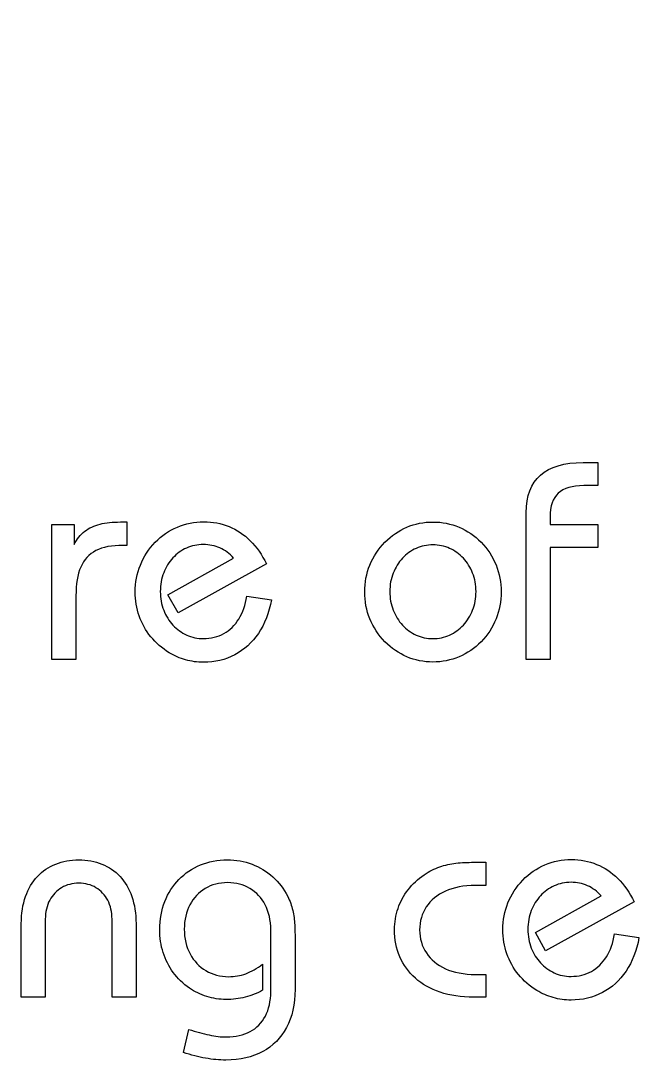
# Model space of a CAD drawing. Header units: millimetres. Extents: x -96 to 58, y -5 to 152.
# Drawn here: x -23.97 to -13.72, y 66.74 to 83.73 of the extents above; entities that cross this region are included whole.
import ezdxf

# ---------------------------------------------------------------- set-up
doc = ezdxf.new("R2010")
doc.units = ezdxf.units.MM
doc.header["$MEASUREMENT"] = 0
doc.layers.add('Capa 1', color=7, linetype='Continuous')

msp = doc.modelspace()

# ---------------------------------------------------------------- linework, layer by layer
at = {"layer": 'Capa 1', "color": 250, "lineweight": 9}
msp.add_open_spline([(-95.1806, 149.5), (-95.1806, 149.5), (57.2195, 149.5), (57.2195, 149.5), (57.2195, 149.5), (57.2195, 149.5), (57.2195, -2.9001), (57.2195, -2.9001), (57.2195, -2.9001), (57.2195, -2.9001), (-95.1806, -2.9001), (-95.1806, -2.9001), (-95.1806, -2.9001), (-95.1806, -2.9001), (-95.1806, 149.5), (-95.1806, 149.5)], degree=3, knots=[0, 0, 0, 0, 0.2, 0.2, 0.2, 0.2, 0.4, 0.4, 0.4, 0.4, 0.6, 0.6, 0.6, 0.6, 1, 1, 1, 1], dxfattribs=at)
at = {"layer": 'Capa 1', "color": 7}
msp.add_open_spline([(-18.9806, 128.6859), (11.6082, 128.6859), (36.4054, 103.8887), (36.4054, 73.2999), (36.4054, 73.2999), (36.4054, 42.7112), (11.6082, 17.9139), (-18.9806, 17.9139), (-18.9806, 17.9139), (-49.5694, 17.9139), (-74.3666, 42.7111), (-74.3666, 73.2999), (-74.3666, 73.2999), (-74.3666, 103.8888), (-49.5694, 128.6859), (-18.9806, 128.6859)], degree=3, knots=[0, 0, 0, 0, 0.2, 0.2, 0.2, 0.2, 0.4, 0.4, 0.4, 0.4, 0.6, 0.6, 0.6, 0.6, 1, 1, 1, 1], dxfattribs=at)
at = {"layer": 'Capa 1', "color": 250}
for points, knots in [([(-15.7541, 73.3306), (-15.7541, 73.3306), (-15.3643, 73.3306), (-15.3643, 73.3306), (-15.3643, 73.3306), (-15.3643, 73.3306), (-15.3643, 75.156), (-15.3643, 75.156), (-15.3643, 75.156), (-15.3643, 75.156), (-14.5893, 75.156), (-14.5893, 75.156), (-14.5893, 75.156), (-14.5893, 75.156), (-14.5893, 75.5273), (-14.5893, 75.5273), (-14.5893, 75.5273), (-14.5893, 75.5273), (-15.3643, 75.5273), (-15.3643, 75.5273), (-15.3643, 75.5273), (-15.3643, 75.5273), (-15.3643, 75.6513), (-15.3643, 75.6513), (-15.3643, 75.6513), (-15.3651, 75.8271), (-15.3215, 75.9561), (-15.2328, 76.0379), (-15.2328, 76.0379), (-15.1442, 76.1206), (-15.0058, 76.161), (-14.8186, 76.1602), (-14.8186, 76.1602), (-14.8186, 76.1602), (-14.5893, 76.1603), (-14.5893, 76.1603), (-14.5893, 76.1603), (-14.5893, 76.1603), (-14.5893, 76.5364), (-14.5893, 76.5364), (-14.5893, 76.5364), (-14.5893, 76.5364), (-14.8277, 76.5364), (-14.8277, 76.5364), (-14.8277, 76.5364), (-15.1373, 76.5364), (-15.3689, 76.4683), (-15.5233, 76.333), (-15.5233, 76.333), (-15.6769, 76.197), (-15.7541, 75.9928), (-15.7541, 75.72), (-15.7541, 75.72), (-15.7541, 75.72), (-15.7541, 73.3306), (-15.7541, 73.3306)], [0, 0, 0, 0, 0.0666667, 0.0666667, 0.0666667, 0.0666667, 0.1333333, 0.1333333, 0.1333333, 0.1333333, 0.2, 0.2, 0.2, 0.2, 0.2666667, 0.2666667, 0.2666667, 0.2666667, 0.3333333, 0.3333333, 0.3333333, 0.3333333, 0.4, 0.4, 0.4, 0.4, 0.4666667, 0.4666667, 0.4666667, 0.4666667, 0.5333333, 0.5333333, 0.5333333, 0.5333333, 0.6, 0.6, 0.6, 0.6, 0.6666667, 0.6666667, 0.6666667, 0.6666667, 0.7333333, 0.7333333, 0.7333333, 0.7333333, 0.8, 0.8, 0.8, 0.8, 0.8666667, 0.8666667, 0.8666667, 0.8666667, 1, 1, 1, 1]), ([(-19.8999, 74.3029), (-19.8999, 74.3029), (-20.2989, 74.3627), (-20.2989, 74.3627), (-20.2989, 74.3627), (-20.3211, 74.2166), (-20.3647, 74.0927), (-20.4289, 73.9895), (-20.4289, 73.9895), (-20.4938, 73.8864), (-20.5749, 73.8076), (-20.6735, 73.7525), (-20.6735, 73.7525), (-20.7713, 73.6983), (-20.8821, 73.6707), (-21.0052, 73.67), (-21.0052, 73.67), (-21.1023, 73.6707), (-21.1932, 73.6898), (-21.2773, 73.7281), (-21.2773, 73.7281), (-21.3621, 73.7672), (-21.4363, 73.8205), (-21.5005, 73.8893), (-21.5005, 73.8893), (-21.5646, 73.959), (-21.6151, 74.0399), (-21.6511, 74.1324), (-21.6511, 74.1324), (-21.6877, 74.225), (-21.7061, 74.3265), (-21.7069, 74.4359), (-21.7069, 74.4359), (-21.7061, 74.5468), (-21.6877, 74.6483), (-21.6518, 74.7416), (-21.6518, 74.7416), (-21.6159, 74.8342), (-21.5662, 74.9151), (-21.502, 74.9839), (-21.502, 74.9839), (-21.4386, 75.0528), (-21.3637, 75.1062), (-21.2796, 75.1444), (-21.2796, 75.1444), (-21.1947, 75.182), (-21.103, 75.201), (-21.0052, 75.2017), (-21.0052, 75.2017), (-20.9089, 75.2019), (-20.8194, 75.1834), (-20.7377, 75.1467), (-20.7377, 75.1467), (-20.6551, 75.1102), (-20.581, 75.055), (-20.5145, 74.9816), (-20.5145, 74.9816), (-20.5145, 74.9816), (-21.583, 74.3855), (-21.583, 74.3855), (-21.583, 74.3855), (-21.583, 74.3855), (-21.4179, 74.0874), (-21.4179, 74.0874), (-21.4179, 74.0874), (-21.4179, 74.0874), (-19.9779, 74.8854), (-19.9779, 74.8854), (-19.9779, 74.8854), (-20.052, 75.0352), (-20.1399, 75.1612), (-20.2431, 75.2636), (-20.2431, 75.2636), (-20.3463, 75.3654), (-20.461, 75.4425), (-20.5886, 75.4945), (-20.5886, 75.4945), (-20.7163, 75.5473), (-20.8538, 75.5732), (-21.0006, 75.5732), (-21.0006, 75.5732), (-21.1527, 75.5725), (-21.2956, 75.5442), (-21.4294, 75.4868), (-21.4294, 75.4868), (-21.5632, 75.4297), (-21.6832, 75.347), (-21.7894, 75.2384), (-21.7894, 75.2384), (-21.8949, 75.1276), (-21.9759, 75.0038), (-22.0309, 74.8677), (-22.0309, 74.8677), (-22.0867, 74.731), (-22.1143, 74.5857), (-22.115, 74.4313), (-22.115, 74.4313), (-22.115, 74.293), (-22.0929, 74.1622), (-22.0493, 74.0392), (-22.0493, 74.0392), (-22.0065, 73.9154), (-21.943, 73.803), (-21.8613, 73.7013), (-21.8613, 73.7013), (-21.7787, 73.6005), (-21.6778, 73.5133), (-21.5601, 73.4407), (-21.5601, 73.4407), (-21.4768, 73.3903), (-21.3889, 73.3512), (-21.2949, 73.3252), (-21.2949, 73.3252), (-21.2009, 73.2986), (-21.1045, 73.2847), (-21.0052, 73.2847), (-21.0052, 73.2847), (-20.8172, 73.2855), (-20.6475, 73.326), (-20.4946, 73.407), (-20.4946, 73.407), (-20.3417, 73.4882), (-20.2141, 73.6042), (-20.1109, 73.7556), (-20.1109, 73.7556), (-20.0085, 73.9071), (-19.9381, 74.0896), (-19.8999, 74.3029)], [0, 0, 0, 0, 0.030303, 0.030303, 0.030303, 0.030303, 0.0606061, 0.0606061, 0.0606061, 0.0606061, 0.0909091, 0.0909091, 0.0909091, 0.0909091, 0.1212121, 0.1212121, 0.1212121, 0.1212121, 0.1515152, 0.1515152, 0.1515152, 0.1515152, 0.1818182, 0.1818182, 0.1818182, 0.1818182, 0.2121212, 0.2121212, 0.2121212, 0.2121212, 0.2424242, 0.2424242, 0.2424242, 0.2424242, 0.2727273, 0.2727273, 0.2727273, 0.2727273, 0.3030303, 0.3030303, 0.3030303, 0.3030303, 0.3333333, 0.3333333, 0.3333333, 0.3333333, 0.3636364, 0.3636364, 0.3636364, 0.3636364, 0.3939394, 0.3939394, 0.3939394, 0.3939394, 0.4242424, 0.4242424, 0.4242424, 0.4242424, 0.4545455, 0.4545455, 0.4545455, 0.4545455, 0.4848485, 0.4848485, 0.4848485, 0.4848485, 0.5151515, 0.5151515, 0.5151515, 0.5151515, 0.5454545, 0.5454545, 0.5454545, 0.5454545, 0.5757576, 0.5757576, 0.5757576, 0.5757576, 0.6060606, 0.6060606, 0.6060606, 0.6060606, 0.6363636, 0.6363636, 0.6363636, 0.6363636, 0.6666667, 0.6666667, 0.6666667, 0.6666667, 0.6969697, 0.6969697, 0.6969697, 0.6969697, 0.7272727, 0.7272727, 0.7272727, 0.7272727, 0.7575758, 0.7575758, 0.7575758, 0.7575758, 0.7878788, 0.7878788, 0.7878788, 0.7878788, 0.8181818, 0.8181818, 0.8181818, 0.8181818, 0.8484848, 0.8484848, 0.8484848, 0.8484848, 0.8787879, 0.8787879, 0.8787879, 0.8787879, 0.9090909, 0.9090909, 0.9090909, 0.9090909, 0.9393939, 0.9393939, 0.9393939, 0.9393939, 1, 1, 1, 1]), ([(-23.4725, 73.3306), (-23.4725, 73.3306), (-23.0781, 73.3306), (-23.0781, 73.3306), (-23.0781, 73.3306), (-23.0781, 73.3306), (-23.0781, 74.3672), (-23.0781, 74.3672), (-23.0781, 74.3672), (-23.0789, 74.5575), (-23.0529, 74.7133), (-23.0009, 74.8348), (-23.0009, 74.8348), (-22.9489, 74.9558), (-22.8664, 75.045), (-22.7533, 75.1024), (-22.7533, 75.1024), (-22.6409, 75.1606), (-22.4934, 75.1887), (-22.3122, 75.188), (-22.3122, 75.188), (-22.3122, 75.188), (-22.2526, 75.1882), (-22.2526, 75.1882), (-22.2526, 75.1882), (-22.2526, 75.1882), (-22.2526, 75.5688), (-22.2526, 75.5688), (-22.2526, 75.5688), (-22.2526, 75.5688), (-22.3535, 75.5688), (-22.3535, 75.5688), (-22.3535, 75.5688), (-22.4804, 75.5696), (-22.5912, 75.5572), (-22.6875, 75.5335), (-22.6875, 75.5335), (-22.7831, 75.5098), (-22.8656, 75.4708), (-22.9352, 75.4173), (-22.9352, 75.4173), (-23.0047, 75.3632), (-23.0628, 75.2912), (-23.1102, 75.2017), (-23.1102, 75.2017), (-23.1102, 75.2017), (-23.1102, 75.5273), (-23.1102, 75.5273), (-23.1102, 75.5273), (-23.1102, 75.5273), (-23.4725, 75.5273), (-23.4725, 75.5273), (-23.4725, 75.5273), (-23.4725, 75.5273), (-23.4725, 73.3306), (-23.4725, 73.3306)], [0, 0, 0, 0, 0.0666667, 0.0666667, 0.0666667, 0.0666667, 0.1333333, 0.1333333, 0.1333333, 0.1333333, 0.2, 0.2, 0.2, 0.2, 0.2666667, 0.2666667, 0.2666667, 0.2666667, 0.3333333, 0.3333333, 0.3333333, 0.3333333, 0.4, 0.4, 0.4, 0.4, 0.4666667, 0.4666667, 0.4666667, 0.4666667, 0.5333333, 0.5333333, 0.5333333, 0.5333333, 0.6, 0.6, 0.6, 0.6, 0.6666667, 0.6666667, 0.6666667, 0.6666667, 0.7333333, 0.7333333, 0.7333333, 0.7333333, 0.8, 0.8, 0.8, 0.8, 0.8666667, 0.8666667, 0.8666667, 0.8666667, 1, 1, 1, 1]), ([(-18.3819, 74.4313), (-18.3819, 74.2769), (-18.3536, 74.1309), (-18.2978, 73.9925), (-18.2978, 73.9925), (-18.242, 73.8551), (-18.1595, 73.7304), (-18.0517, 73.6195), (-18.0517, 73.6195), (-17.9454, 73.512), (-17.8262, 73.4292), (-17.6948, 73.3734), (-17.6948, 73.3734), (-17.5625, 73.3177), (-17.4219, 73.2893), (-17.2721, 73.2893), (-17.2721, 73.2893), (-17.1223, 73.2893), (-16.9809, 73.3176), (-16.8471, 73.3734), (-16.8471, 73.3734), (-16.7141, 73.4292), (-16.5941, 73.5118), (-16.4879, 73.6195), (-16.4879, 73.6195), (-16.3816, 73.7283), (-16.3014, 73.8519), (-16.2456, 73.991), (-16.2456, 73.991), (-16.1905, 74.1301), (-16.1622, 74.2769), (-16.1622, 74.4313), (-16.1622, 74.4313), (-16.1622, 74.5857), (-16.1905, 74.7317), (-16.2456, 74.8692), (-16.2456, 74.8692), (-16.3014, 75.0068), (-16.3816, 75.1299), (-16.4879, 75.2384), (-16.4879, 75.2384), (-16.5941, 75.3463), (-16.7141, 75.4287), (-16.8471, 75.4845), (-16.8471, 75.4845), (-16.9809, 75.5404), (-17.1223, 75.5686), (-17.2721, 75.5686), (-17.2721, 75.5686), (-17.4219, 75.5688), (-17.5625, 75.5403), (-17.6948, 75.4845), (-17.6948, 75.4845), (-17.8262, 75.4289), (-17.9455, 75.3462), (-18.0517, 75.2384), (-18.0517, 75.2384), (-18.1595, 75.1276), (-18.242, 75.0038), (-18.2978, 74.8677), (-18.2978, 74.8677), (-18.3536, 74.731), (-18.3819, 74.5857), (-18.3819, 74.4313)], [0, 0, 0, 0, 0.0588235, 0.0588235, 0.0588235, 0.0588235, 0.1176471, 0.1176471, 0.1176471, 0.1176471, 0.1764706, 0.1764706, 0.1764706, 0.1764706, 0.2352941, 0.2352941, 0.2352941, 0.2352941, 0.2941176, 0.2941176, 0.2941176, 0.2941176, 0.3529412, 0.3529412, 0.3529412, 0.3529412, 0.4117647, 0.4117647, 0.4117647, 0.4117647, 0.4705882, 0.4705882, 0.4705882, 0.4705882, 0.5294118, 0.5294118, 0.5294118, 0.5294118, 0.5882353, 0.5882353, 0.5882353, 0.5882353, 0.6470588, 0.6470588, 0.6470588, 0.6470588, 0.7058824, 0.7058824, 0.7058824, 0.7058824, 0.7647059, 0.7647059, 0.7647059, 0.7647059, 0.8235294, 0.8235294, 0.8235294, 0.8235294, 0.8823529, 0.8823529, 0.8823529, 0.8823529, 1, 1, 1, 1]), ([(-17.9738, 74.4359), (-17.973, 74.5444), (-17.9546, 74.6445), (-17.918, 74.737), (-17.918, 74.737), (-17.8819, 74.8288), (-17.8316, 74.9097), (-17.7674, 74.9785), (-17.7674, 74.9785), (-17.7032, 75.0475), (-17.629, 75.1008), (-17.5442, 75.1391), (-17.5442, 75.1391), (-17.4601, 75.1775), (-17.3692, 75.1964), (-17.2721, 75.1971), (-17.2721, 75.1971), (-17.175, 75.1965), (-17.0841, 75.1773), (-17, 75.1391), (-17, 75.1391), (-16.9151, 75.1009), (-16.841, 75.0473), (-16.7768, 74.9785), (-16.7768, 74.9785), (-16.7126, 74.9098), (-16.6621, 74.8287), (-16.6254, 74.737), (-16.6254, 74.737), (-16.5895, 74.6446), (-16.5712, 74.5444), (-16.5704, 74.4359), (-16.5704, 74.4359), (-16.5712, 74.3273), (-16.5895, 74.2272), (-16.6254, 74.1347), (-16.6254, 74.1347), (-16.6621, 74.0414), (-16.7126, 73.9604), (-16.7768, 73.8909), (-16.7768, 73.8909), (-16.841, 73.8221), (-16.9151, 73.7678), (-17, 73.7288), (-17, 73.7288), (-17.0841, 73.6908), (-17.175, 73.6707), (-17.2721, 73.67), (-17.2721, 73.67), (-17.3692, 73.6707), (-17.4601, 73.6906), (-17.5442, 73.7288), (-17.5442, 73.7288), (-17.629, 73.768), (-17.7032, 73.8221), (-17.7674, 73.8909), (-17.7674, 73.8909), (-17.8316, 73.9604), (-17.882, 74.0414), (-17.918, 74.1347), (-17.918, 74.1347), (-17.9546, 74.2273), (-17.973, 74.3273), (-17.9738, 74.4359)], [0, 0, 0, 0, 0.0588235, 0.0588235, 0.0588235, 0.0588235, 0.1176471, 0.1176471, 0.1176471, 0.1176471, 0.1764706, 0.1764706, 0.1764706, 0.1764706, 0.2352941, 0.2352941, 0.2352941, 0.2352941, 0.2941176, 0.2941176, 0.2941176, 0.2941176, 0.3529412, 0.3529412, 0.3529412, 0.3529412, 0.4117647, 0.4117647, 0.4117647, 0.4117647, 0.4705882, 0.4705882, 0.4705882, 0.4705882, 0.5294118, 0.5294118, 0.5294118, 0.5294118, 0.5882353, 0.5882353, 0.5882353, 0.5882353, 0.6470588, 0.6470588, 0.6470588, 0.6470588, 0.7058824, 0.7058824, 0.7058824, 0.7058824, 0.7647059, 0.7647059, 0.7647059, 0.7647059, 0.8235294, 0.8235294, 0.8235294, 0.8235294, 0.8823529, 0.8823529, 0.8823529, 0.8823529, 1, 1, 1, 1]), ([(-23.9679, 67.8321), (-23.9679, 67.8321), (-23.5781, 67.8321), (-23.5781, 67.8321), (-23.5781, 67.8321), (-23.5781, 67.8321), (-23.5781, 69.1023), (-23.5781, 69.1023), (-23.5781, 69.1023), (-23.5773, 69.2208), (-23.5529, 69.3239), (-23.5063, 69.4118), (-23.5063, 69.4118), (-23.4589, 69.499), (-23.3939, 69.567), (-23.3121, 69.6159), (-23.3121, 69.6159), (-23.2303, 69.6641), (-23.1371, 69.6885), (-23.0324, 69.6893), (-23.0324, 69.6893), (-22.9276, 69.6887), (-22.8344, 69.664), (-22.7534, 69.6159), (-22.7534, 69.6159), (-22.6723, 69.567), (-22.6089, 69.4989), (-22.5623, 69.4118), (-22.5623, 69.4118), (-22.5157, 69.3239), (-22.492, 69.2207), (-22.4912, 69.1022), (-22.4912, 69.1022), (-22.4912, 69.1022), (-22.4912, 67.8321), (-22.4912, 67.8321), (-22.4912, 67.8321), (-22.4912, 67.8321), (-22.1014, 67.8321), (-22.1014, 67.8321), (-22.1014, 67.8321), (-22.1014, 67.8321), (-22.1014, 69.0291), (-22.1014, 69.0291), (-22.1014, 69.0291), (-22.1021, 69.1956), (-22.1251, 69.343), (-22.1702, 69.4722), (-22.1702, 69.4722), (-22.2153, 69.6016), (-22.2795, 69.7099), (-22.362, 69.7986), (-22.362, 69.7986), (-22.4453, 69.8873), (-22.5432, 69.9553), (-22.6563, 70.0011), (-22.6563, 70.0011), (-22.7702, 70.047), (-22.8955, 70.0699), (-23.0324, 70.0699), (-23.0324, 70.0699), (-23.1692, 70.0701), (-23.2945, 70.047), (-23.4084, 70.0011), (-23.4084, 70.0011), (-23.5223, 69.9554), (-23.6217, 69.8872), (-23.705, 69.7986), (-23.705, 69.7986), (-23.7883, 69.7101), (-23.8525, 69.6014), (-23.8984, 69.4722), (-23.8984, 69.4722), (-23.9442, 69.3432), (-23.9672, 69.1955), (-23.9679, 69.0289), (-23.9679, 69.0289), (-23.9679, 69.0289), (-23.9679, 67.8321), (-23.9679, 67.8321)], [0, 0, 0, 0, 0.047619, 0.047619, 0.047619, 0.047619, 0.0952381, 0.0952381, 0.0952381, 0.0952381, 0.1428571, 0.1428571, 0.1428571, 0.1428571, 0.1904762, 0.1904762, 0.1904762, 0.1904762, 0.2380952, 0.2380952, 0.2380952, 0.2380952, 0.2857143, 0.2857143, 0.2857143, 0.2857143, 0.3333333, 0.3333333, 0.3333333, 0.3333333, 0.3809524, 0.3809524, 0.3809524, 0.3809524, 0.4285714, 0.4285714, 0.4285714, 0.4285714, 0.4761905, 0.4761905, 0.4761905, 0.4761905, 0.5238095, 0.5238095, 0.5238095, 0.5238095, 0.5714286, 0.5714286, 0.5714286, 0.5714286, 0.6190476, 0.6190476, 0.6190476, 0.6190476, 0.6666667, 0.6666667, 0.6666667, 0.6666667, 0.7142857, 0.7142857, 0.7142857, 0.7142857, 0.7619048, 0.7619048, 0.7619048, 0.7619048, 0.8095238, 0.8095238, 0.8095238, 0.8095238, 0.8571429, 0.8571429, 0.8571429, 0.8571429, 0.9047619, 0.9047619, 0.9047619, 0.9047619, 1, 1, 1, 1]), ([(-19.5148, 67.9605), (-19.5148, 67.9605), (-19.5148, 68.7538), (-19.5148, 68.7538), (-19.5148, 68.7538), (-19.514, 68.8425), (-19.5156, 68.9272), (-19.5202, 69.009), (-19.5202, 69.009), (-19.5247, 69.0902), (-19.5354, 69.1695), (-19.5523, 69.2467), (-19.5523, 69.2467), (-19.5691, 69.3231), (-19.5966, 69.3988), (-19.634, 69.4737), (-19.634, 69.4737), (-19.6975, 69.5984), (-19.7793, 69.7046), (-19.8779, 69.7932), (-19.8779, 69.7932), (-19.9771, 69.8819), (-20.0896, 69.9507), (-20.2149, 69.9981), (-20.2149, 69.9981), (-20.3403, 70.0457), (-20.4741, 70.0692), (-20.6155, 70.0699), (-20.6155, 70.0699), (-20.7745, 70.0693), (-20.9204, 70.0409), (-21.0542, 69.9858), (-21.0542, 69.9858), (-21.188, 69.9302), (-21.3041, 69.8521), (-21.4027, 69.7504), (-21.4027, 69.7504), (-21.5021, 69.6496), (-21.5785, 69.5295), (-21.6328, 69.3912), (-21.6328, 69.3912), (-21.6878, 69.2521), (-21.7154, 69.1), (-21.7161, 68.9326), (-21.7161, 68.9326), (-21.7161, 68.8013), (-21.697, 68.6765), (-21.6603, 68.5588), (-21.6603, 68.5588), (-21.6236, 68.4421), (-21.5686, 68.3341), (-21.4968, 68.2362), (-21.4968, 68.2362), (-21.4241, 68.1385), (-21.3355, 68.0528), (-21.23, 67.9787), (-21.23, 67.9787), (-21.1467, 67.9206), (-21.0534, 67.8762), (-20.951, 67.8441), (-20.951, 67.8441), (-20.8494, 67.812), (-20.7446, 67.796), (-20.6384, 67.7952), (-20.6384, 67.7952), (-20.5283, 67.7954), (-20.4236, 67.8082), (-20.325, 67.8334), (-20.325, 67.8334), (-20.2256, 67.8589), (-20.1316, 67.8961), (-20.0422, 67.9466), (-20.0422, 67.9466), (-20.0422, 67.9466), (-20.0422, 68.3687), (-20.0422, 68.3687), (-20.0422, 68.3687), (-20.1339, 68.2998), (-20.2249, 68.2492), (-20.3158, 68.2156), (-20.3158, 68.2156), (-20.4068, 68.1827), (-20.4985, 68.1667), (-20.5925, 68.1667), (-20.5925, 68.1667), (-20.7332, 68.1674), (-20.857, 68.2011), (-20.9655, 68.2661), (-20.9655, 68.2661), (-21.0741, 68.3304), (-21.1597, 68.4212), (-21.2224, 68.5366), (-21.2224, 68.5366), (-21.2843, 68.6528), (-21.3156, 68.7881), (-21.3171, 68.9417), (-21.3171, 68.9417), (-21.3164, 69.0924), (-21.285, 69.2245), (-21.2247, 69.3377), (-21.2247, 69.3377), (-21.1643, 69.4509), (-21.081, 69.5387), (-20.9755, 69.6021), (-20.9755, 69.6021), (-20.8692, 69.6657), (-20.7477, 69.6977), (-20.6109, 69.6984), (-20.6109, 69.6984), (-20.4733, 69.6978), (-20.3525, 69.6656), (-20.2478, 69.6029), (-20.2478, 69.6029), (-20.1422, 69.5396), (-20.0598, 69.4508), (-20.0002, 69.3354), (-20.0002, 69.3354), (-19.9405, 69.2208), (-19.91, 69.0847), (-19.9092, 68.928), (-19.9092, 68.928), (-19.9092, 68.928), (-19.9092, 67.9238), (-19.9092, 67.9238), (-19.9092, 67.9238), (-19.91, 67.767), (-19.9398, 67.6339), (-19.9979, 67.5246), (-19.9979, 67.5246), (-20.0567, 67.4148), (-20.1393, 67.3305), (-20.2471, 67.2724), (-20.2471, 67.2724), (-20.3541, 67.2151), (-20.4817, 67.186), (-20.6292, 67.1853), (-20.6292, 67.1853), (-20.7164, 67.1854), (-20.8104, 67.1967), (-20.912, 67.2181), (-20.912, 67.2181), (-21.0145, 67.2396), (-21.1245, 67.2701), (-21.2438, 67.3091), (-21.2438, 67.3091), (-21.2438, 67.3091), (-21.3309, 66.9332), (-21.3309, 66.9332), (-21.3309, 66.9332), (-21.2055, 66.8919), (-21.0855, 66.8612), (-20.9709, 66.8405), (-20.9709, 66.8405), (-20.8562, 66.8201), (-20.7454, 66.8092), (-20.6384, 66.8092), (-20.6384, 66.8092), (-20.4076, 66.8101), (-20.2088, 66.8558), (-20.0414, 66.9468), (-20.0414, 66.9468), (-19.874, 67.0377), (-19.7441, 67.1684), (-19.6532, 67.3397), (-19.6532, 67.3397), (-19.5622, 67.511), (-19.5156, 67.718), (-19.5148, 67.9605)], [0, 0, 0, 0, 0.0232558, 0.0232558, 0.0232558, 0.0232558, 0.0465116, 0.0465116, 0.0465116, 0.0465116, 0.0697674, 0.0697674, 0.0697674, 0.0697674, 0.0930233, 0.0930233, 0.0930233, 0.0930233, 0.1162791, 0.1162791, 0.1162791, 0.1162791, 0.1395349, 0.1395349, 0.1395349, 0.1395349, 0.1627907, 0.1627907, 0.1627907, 0.1627907, 0.1860465, 0.1860465, 0.1860465, 0.1860465, 0.2093023, 0.2093023, 0.2093023, 0.2093023, 0.2325581, 0.2325581, 0.2325581, 0.2325581, 0.255814, 0.255814, 0.255814, 0.255814, 0.2790698, 0.2790698, 0.2790698, 0.2790698, 0.3023256, 0.3023256, 0.3023256, 0.3023256, 0.3255814, 0.3255814, 0.3255814, 0.3255814, 0.3488372, 0.3488372, 0.3488372, 0.3488372, 0.372093, 0.372093, 0.372093, 0.372093, 0.3953488, 0.3953488, 0.3953488, 0.3953488, 0.4186047, 0.4186047, 0.4186047, 0.4186047, 0.4418605, 0.4418605, 0.4418605, 0.4418605, 0.4651163, 0.4651163, 0.4651163, 0.4651163, 0.4883721, 0.4883721, 0.4883721, 0.4883721, 0.5116279, 0.5116279, 0.5116279, 0.5116279, 0.5348837, 0.5348837, 0.5348837, 0.5348837, 0.5581395, 0.5581395, 0.5581395, 0.5581395, 0.5813953, 0.5813953, 0.5813953, 0.5813953, 0.6046512, 0.6046512, 0.6046512, 0.6046512, 0.627907, 0.627907, 0.627907, 0.627907, 0.6511628, 0.6511628, 0.6511628, 0.6511628, 0.6744186, 0.6744186, 0.6744186, 0.6744186, 0.6976744, 0.6976744, 0.6976744, 0.6976744, 0.7209302, 0.7209302, 0.7209302, 0.7209302, 0.744186, 0.744186, 0.744186, 0.744186, 0.7674419, 0.7674419, 0.7674419, 0.7674419, 0.7906977, 0.7906977, 0.7906977, 0.7906977, 0.8139535, 0.8139535, 0.8139535, 0.8139535, 0.8372093, 0.8372093, 0.8372093, 0.8372093, 0.8604651, 0.8604651, 0.8604651, 0.8604651, 0.8837209, 0.8837209, 0.8837209, 0.8837209, 0.9069767, 0.9069767, 0.9069767, 0.9069767, 0.9302326, 0.9302326, 0.9302326, 0.9302326, 0.9534884, 0.9534884, 0.9534884, 0.9534884, 1, 1, 1, 1]), ([(-16.41, 69.6528), (-16.41, 69.6528), (-16.41, 70.0288), (-16.41, 70.0288), (-16.41, 70.0288), (-16.41, 70.0288), (-16.6072, 70.0288), (-16.6072, 70.0288), (-16.6072, 70.0288), (-16.7096, 70.0296), (-16.806, 70.0248), (-16.8969, 70.0141), (-16.8969, 70.0141), (-16.9879, 70.0036), (-17.0765, 69.9835), (-17.1614, 69.9545), (-17.1614, 69.9545), (-17.2462, 69.9256), (-17.3311, 69.8827), (-17.4144, 69.8269), (-17.4144, 69.8269), (-17.5168, 69.7565), (-17.6039, 69.6747), (-17.6758, 69.5815), (-17.6758, 69.5815), (-17.7476, 69.489), (-17.8019, 69.3881), (-17.8394, 69.2788), (-17.8394, 69.2788), (-17.8768, 69.1696), (-17.8959, 69.0541), (-17.8959, 68.9326), (-17.8959, 68.9326), (-17.8952, 68.7729), (-17.8669, 68.6253), (-17.8095, 68.4915), (-17.8095, 68.4915), (-17.7522, 68.3579), (-17.6681, 68.2416), (-17.5573, 68.143), (-17.5573, 68.143), (-17.4472, 68.0444), (-17.3127, 67.9687), (-17.153, 67.9144), (-17.153, 67.9144), (-16.9932, 67.8603), (-16.8113, 67.8327), (-16.6072, 67.8319), (-16.6072, 67.8319), (-16.6072, 67.8319), (-16.41, 67.8321), (-16.41, 67.8321), (-16.41, 67.8321), (-16.41, 67.8321), (-16.41, 68.2036), (-16.41, 68.2036), (-16.41, 68.2036), (-16.41, 68.2036), (-16.5797, 68.2036), (-16.5797, 68.2036), (-16.5797, 68.2036), (-16.77, 68.2042), (-16.9328, 68.2355), (-17.0681, 68.2974), (-17.0681, 68.2974), (-17.2034, 68.3593), (-17.3066, 68.4441), (-17.3785, 68.5527), (-17.3785, 68.5527), (-17.4511, 68.6614), (-17.487, 68.7866), (-17.4878, 68.928), (-17.4878, 68.928), (-17.487, 69.0701), (-17.4511, 69.1947), (-17.38, 69.3033), (-17.38, 69.3033), (-17.3081, 69.4119), (-17.2049, 69.4967), (-17.0697, 69.5586), (-17.0697, 69.5586), (-16.9351, 69.6206), (-16.7716, 69.6518), (-16.5797, 69.6526), (-16.5797, 69.6526), (-16.5797, 69.6526), (-16.41, 69.6528), (-16.41, 69.6528)], [0, 0, 0, 0, 0.0434783, 0.0434783, 0.0434783, 0.0434783, 0.0869565, 0.0869565, 0.0869565, 0.0869565, 0.1304348, 0.1304348, 0.1304348, 0.1304348, 0.173913, 0.173913, 0.173913, 0.173913, 0.2173913, 0.2173913, 0.2173913, 0.2173913, 0.2608696, 0.2608696, 0.2608696, 0.2608696, 0.3043478, 0.3043478, 0.3043478, 0.3043478, 0.3478261, 0.3478261, 0.3478261, 0.3478261, 0.3913043, 0.3913043, 0.3913043, 0.3913043, 0.4347826, 0.4347826, 0.4347826, 0.4347826, 0.4782609, 0.4782609, 0.4782609, 0.4782609, 0.5217391, 0.5217391, 0.5217391, 0.5217391, 0.5652174, 0.5652174, 0.5652174, 0.5652174, 0.6086957, 0.6086957, 0.6086957, 0.6086957, 0.6521739, 0.6521739, 0.6521739, 0.6521739, 0.6956522, 0.6956522, 0.6956522, 0.6956522, 0.7391304, 0.7391304, 0.7391304, 0.7391304, 0.7826087, 0.7826087, 0.7826087, 0.7826087, 0.826087, 0.826087, 0.826087, 0.826087, 0.8695652, 0.8695652, 0.8695652, 0.8695652, 0.9130435, 0.9130435, 0.9130435, 0.9130435, 1, 1, 1, 1]), ([(-13.9197, 68.8042), (-13.9197, 68.8042), (-14.3187, 68.864), (-14.3187, 68.864), (-14.3187, 68.864), (-14.3409, 68.7179), (-14.3845, 68.594), (-14.4487, 68.4908), (-14.4487, 68.4908), (-14.5136, 68.3877), (-14.5947, 68.3089), (-14.6933, 68.2538), (-14.6933, 68.2538), (-14.7911, 68.1996), (-14.9019, 68.172), (-15.025, 68.1713), (-15.025, 68.1713), (-15.1221, 68.172), (-15.213, 68.1911), (-15.2971, 68.2294), (-15.2971, 68.2294), (-15.3819, 68.2685), (-15.4561, 68.3218), (-15.5203, 68.3906), (-15.5203, 68.3906), (-15.5845, 68.4603), (-15.6349, 68.5412), (-15.6709, 68.6337), (-15.6709, 68.6337), (-15.7075, 68.7262), (-15.7259, 68.8278), (-15.7267, 68.9372), (-15.7267, 68.9372), (-15.7259, 69.0481), (-15.7075, 69.1496), (-15.6716, 69.2429), (-15.6716, 69.2429), (-15.6357, 69.3355), (-15.586, 69.4164), (-15.5218, 69.4852), (-15.5218, 69.4852), (-15.4584, 69.5541), (-15.3835, 69.6075), (-15.2994, 69.6457), (-15.2994, 69.6457), (-15.2145, 69.6833), (-15.1228, 69.7023), (-15.025, 69.703), (-15.025, 69.703), (-14.9287, 69.7032), (-14.8392, 69.6847), (-14.7575, 69.648), (-14.7575, 69.648), (-14.6749, 69.6115), (-14.6008, 69.5563), (-14.5343, 69.4829), (-14.5343, 69.4829), (-14.5343, 69.4829), (-15.6028, 68.8868), (-15.6028, 68.8868), (-15.6028, 68.8868), (-15.6028, 68.8868), (-15.4377, 68.5887), (-15.4377, 68.5887), (-15.4377, 68.5887), (-15.4377, 68.5887), (-13.9977, 69.3866), (-13.9977, 69.3866), (-13.9977, 69.3866), (-14.0717, 69.5365), (-14.1597, 69.6625), (-14.2629, 69.7649), (-14.2629, 69.7649), (-14.3661, 69.8667), (-14.4808, 69.9438), (-14.6084, 69.9958), (-14.6084, 69.9958), (-14.7361, 70.0486), (-14.8736, 70.0745), (-15.0204, 70.0745), (-15.0204, 70.0745), (-15.1725, 70.0738), (-15.3154, 70.0455), (-15.4492, 69.9881), (-15.4492, 69.9881), (-15.583, 69.931), (-15.703, 69.8483), (-15.8092, 69.7397), (-15.8092, 69.7397), (-15.9147, 69.6289), (-15.9957, 69.5051), (-16.0507, 69.369), (-16.0507, 69.369), (-16.1065, 69.2323), (-16.1341, 69.087), (-16.1348, 68.9326), (-16.1348, 68.9326), (-16.1348, 68.7943), (-16.1127, 68.6635), (-16.0691, 68.5405), (-16.0691, 68.5405), (-16.0263, 68.4167), (-15.9628, 68.3043), (-15.8811, 68.2026), (-15.8811, 68.2026), (-15.7985, 68.1018), (-15.6976, 68.0146), (-15.5799, 67.942), (-15.5799, 67.942), (-15.4966, 67.8916), (-15.4087, 67.8525), (-15.3147, 67.8265), (-15.3147, 67.8265), (-15.2207, 67.7999), (-15.1243, 67.786), (-15.025, 67.786), (-15.025, 67.786), (-14.837, 67.7868), (-14.6673, 67.8273), (-14.5144, 67.9083), (-14.5144, 67.9083), (-14.3615, 67.9895), (-14.2339, 68.1055), (-14.1307, 68.2569), (-14.1307, 68.2569), (-14.0283, 68.4084), (-13.9579, 68.5909), (-13.9197, 68.8042)], [0, 0, 0, 0, 0.030303, 0.030303, 0.030303, 0.030303, 0.0606061, 0.0606061, 0.0606061, 0.0606061, 0.0909091, 0.0909091, 0.0909091, 0.0909091, 0.1212121, 0.1212121, 0.1212121, 0.1212121, 0.1515152, 0.1515152, 0.1515152, 0.1515152, 0.1818182, 0.1818182, 0.1818182, 0.1818182, 0.2121212, 0.2121212, 0.2121212, 0.2121212, 0.2424242, 0.2424242, 0.2424242, 0.2424242, 0.2727273, 0.2727273, 0.2727273, 0.2727273, 0.3030303, 0.3030303, 0.3030303, 0.3030303, 0.3333333, 0.3333333, 0.3333333, 0.3333333, 0.3636364, 0.3636364, 0.3636364, 0.3636364, 0.3939394, 0.3939394, 0.3939394, 0.3939394, 0.4242424, 0.4242424, 0.4242424, 0.4242424, 0.4545455, 0.4545455, 0.4545455, 0.4545455, 0.4848485, 0.4848485, 0.4848485, 0.4848485, 0.5151515, 0.5151515, 0.5151515, 0.5151515, 0.5454545, 0.5454545, 0.5454545, 0.5454545, 0.5757576, 0.5757576, 0.5757576, 0.5757576, 0.6060606, 0.6060606, 0.6060606, 0.6060606, 0.6363636, 0.6363636, 0.6363636, 0.6363636, 0.6666667, 0.6666667, 0.6666667, 0.6666667, 0.6969697, 0.6969697, 0.6969697, 0.6969697, 0.7272727, 0.7272727, 0.7272727, 0.7272727, 0.7575758, 0.7575758, 0.7575758, 0.7575758, 0.7878788, 0.7878788, 0.7878788, 0.7878788, 0.8181818, 0.8181818, 0.8181818, 0.8181818, 0.8484848, 0.8484848, 0.8484848, 0.8484848, 0.8787879, 0.8787879, 0.8787879, 0.8787879, 0.9090909, 0.9090909, 0.9090909, 0.9090909, 0.9393939, 0.9393939, 0.9393939, 0.9393939, 1, 1, 1, 1])]:
    msp.add_open_spline(points, degree=3, knots=knots, dxfattribs=at)

doc.saveas('drawing.dxf')
